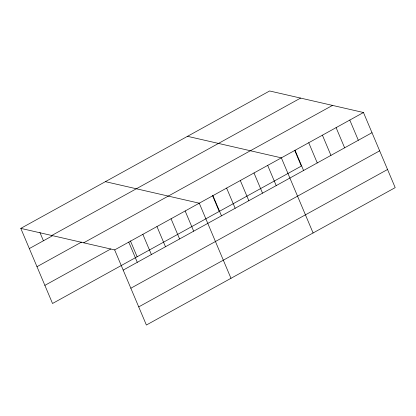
<?xml version="1.0" encoding="UTF-8"?>
<svg xmlns="http://www.w3.org/2000/svg" width="416" height="416" viewBox="0 0 416 416"><rect width="100%" height="100%" fill="white"/><g stroke="black" fill="none" stroke-linecap="round" stroke-linejoin="round"><path stroke-width="0.62" d="M20.8 228.379L269.615 90.974L363.47 112.512L395.2 187.621L146.385 325.026L114.655 249.912L20.8 228.379L52.53 303.488L301.345 166.088L294.642 150.228M51.771 235.482L300.586 98.082M29.328 248.57L52.452 235.799M36.982 266.692L81.541 242.086M83.684 242.804L332.498 105.404M44.871 285.366L110.859 248.924M114.655 249.912L363.47 112.512M123.188 270.104L372.003 132.704M130.842 288.226L379.657 150.826M138.731 306.899L387.546 169.499M187.507 136.318L281.362 157.851L313.092 232.965M105.399 181.662L199.254 203.195L230.984 278.309M349.788 120.068L358.316 140.26M336.102 127.624L344.63 147.815M322.416 135.184L330.944 155.371M308.734 142.74L317.262 162.932M295.048 150.296L303.576 170.487M267.68 165.412L276.208 185.604M253.994 172.968L262.522 193.159M240.308 180.523L248.836 200.715M226.621 188.084L235.154 208.27M212.94 195.64L221.468 215.831M212.534 195.572L219.232 211.432M185.156 210.98L193.684 231.171M171.054 218.769L179.582 238.961M156.957 226.554L165.485 246.745M142.854 234.338L151.388 254.53M130.426 240.916L137.124 256.771M128.757 242.128L137.285 262.319M39.915 232.466L43.43 240.781"/></g></svg>
